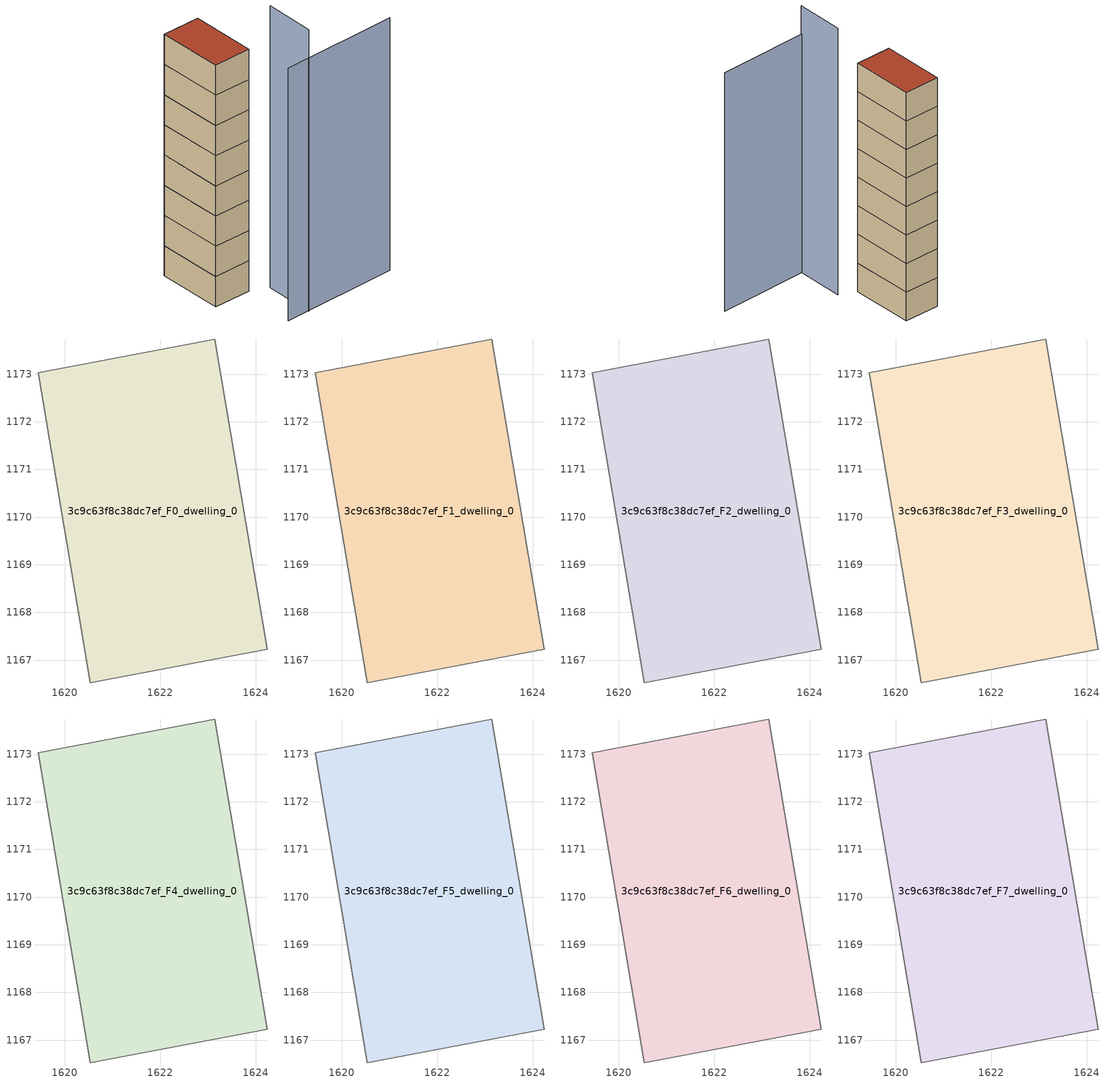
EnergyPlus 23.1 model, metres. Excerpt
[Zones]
3c9c63f8c38dc7ef_F0_dwelling_0
 floor ground (EU_floor_Construction): 1623.14,1173.73 1624.24,1167.22 1620.54,1166.53 1619.44,1173.03 z0
 wall adiabatic (EU_wall_Construction): 1624.24,1167.22 1623.14,1173.73 1619.44,1173.03 1620.54,1166.53 1624.24,1167.22 z0:3
3c9c63f8c38dc7ef_F1_dwelling_0
 floor to 3c9c63f8c38dc7ef_F0_dwelling_0 (EU_floor_Construction): 1623.14,1173.73 1624.24,1167.22 1620.54,1166.53 1619.44,1173.03 z3
 wall adiabatic (EU_wall_Construction): 1624.24,1167.22 1623.14,1173.73 1619.44,1173.03 1620.54,1166.53 1624.24,1167.22 z3:6
3c9c63f8c38dc7ef_F2_dwelling_0
 floor to 3c9c63f8c38dc7ef_F1_dwelling_0 (EU_floor_Construction): 1623.14,1173.73 1624.24,1167.22 1620.54,1166.53 1619.44,1173.03 z6
 wall adiabatic (EU_wall_Construction): 1624.24,1167.22 1623.14,1173.73 1619.44,1173.03 1620.54,1166.53 1624.24,1167.22 z6:9
3c9c63f8c38dc7ef_F3_dwelling_0
 floor to 3c9c63f8c38dc7ef_F2_dwelling_0 (EU_floor_Construction): 1623.14,1173.73 1624.24,1167.22 1620.54,1166.53 1619.44,1173.03 z9
 wall adiabatic (EU_wall_Construction): 1624.24,1167.22 1623.14,1173.73 1619.44,1173.03 1620.54,1166.53 1624.24,1167.22 z9:12
3c9c63f8c38dc7ef_F4_dwelling_0
 floor to 3c9c63f8c38dc7ef_F3_dwelling_0 (EU_floor_Construction): 1623.14,1173.73 1624.24,1167.22 1620.54,1166.53 1619.44,1173.03 z12
 wall adiabatic (EU_wall_Construction): 1624.24,1167.22 1623.14,1173.73 1619.44,1173.03 1620.54,1166.53 1624.24,1167.22 z12:15
3c9c63f8c38dc7ef_F5_dwelling_0
 floor to 3c9c63f8c38dc7ef_F4_dwelling_0 (EU_floor_Construction): 1623.14,1173.73 1624.24,1167.22 1620.54,1166.53 1619.44,1173.03 z15
 wall adiabatic (EU_wall_Construction): 1624.24,1167.22 1623.14,1173.73 1619.44,1173.03 1620.54,1166.53 1624.24,1167.22 z15:18
3c9c63f8c38dc7ef_F6_dwelling_0
 floor to 3c9c63f8c38dc7ef_F5_dwelling_0 (EU_floor_Construction): 1623.14,1173.73 1624.24,1167.22 1620.54,1166.53 1619.44,1173.03 z18
 wall adiabatic (EU_wall_Construction): 1624.24,1167.22 1623.14,1173.73 1619.44,1173.03 1620.54,1166.53 1624.24,1167.22 z18:21
3c9c63f8c38dc7ef_F7_dwelling_0
 floor to 3c9c63f8c38dc7ef_F6_dwelling_0 (EU_floor_Construction): 1623.14,1173.73 1624.24,1167.22 1620.54,1166.53 1619.44,1173.03 z21
 wall adiabatic (EU_wall_Construction): 1624.24,1167.22 1623.14,1173.73 1619.44,1173.03 1620.54,1166.53 1624.24,1167.22 z21:24
 roof outside (EU_roof_Construction): 1624.24,1167.22 1623.14,1173.73 1619.44,1173.03 1620.54,1166.53 z24
shading: 1624.58,1161.41 1636.1,1163.87 z0:25.1; 1626.84,1161.82 1626.03,1166.72 z0:28
[Building]
EU S2 Campaign: North Axis=0; Terrain=City; Solar Distribution=FullExterior
[Site:Location]
Lyon-Bron: Latitude=45.75; Longitude=5; Time Zone=1; Elevation=198
[SizingPeriod:WeatherFileDays]
AnnualSizingPeriod: Begin Month=1; Begin Day of Month=1; End Month=12; End Day of Month=31; Day of Week for Start Day=Monday; Use Weather File Daylight Saving Period=No; Use Weather File Rain and Snow Indicators=No
[MATERIAL]
EU_InternalMass_Material: Roughness=MediumRough; Thickness=0.1; Conductivity=1; Density=1800; Specific Heat=900; Thermal Absorptance=0.9; Solar Absorptance=0.7; Visible Absorptance=0.7
[MATERIAL:NOMASS] Roughness=MediumRough; Thermal Absorptance=0.9; Solar Absorptance=0.7; Visible Absorptance=0.7
Name | Thermal Resistance
EU_wall_NoMass | 0.776494
EU_roof_NoMass | 0.486893
EU_floor_NoMass | 0.421597
[CONSTRUCTION]
EU_wall_Construction: EU_wall_NoMass
EU_roof_Construction: EU_roof_NoMass
EU_floor_Construction: EU_floor_NoMass
EU_InternalMass_Construction: EU_InternalMass_Material
[ZONE] Type=1; Multiplier=1; Ceiling Height=autocalculate; Floor Area=autocalculate; Part of Total Floor Area=Yes
Name | Volume
3c9c63f8c38dc7ef_F0_dwelling_0 | 74.5825
3c9c63f8c38dc7ef_F1_dwelling_0; 3c9c63f8c38dc7ef_F2_dwelling_0; 3c9c63f8c38dc7ef_F3_dwelling_0; 3c9c63f8c38dc7ef_F4_dwelling_0; 3c9c63f8c38dc7ef_F5_dwelling_0; 3c9c63f8c38dc7ef_F6_dwelling_0; 3c9c63f8c38dc7ef_F7_dwelling_0 | 74.5833
[INTERNALMASS] Construction=EU_InternalMass_Construction; Surface Area=24.861
Name | Zone or ZoneList
3c9c63f8c38dc7ef_F0_dwelling_0_EU_InternalMass | 3c9c63f8c38dc7ef_F0_dwelling_0
3c9c63f8c38dc7ef_F1_dwelling_0_EU_InternalMass | 3c9c63f8c38dc7ef_F1_dwelling_0
3c9c63f8c38dc7ef_F2_dwelling_0_EU_InternalMass | 3c9c63f8c38dc7ef_F2_dwelling_0
3c9c63f8c38dc7ef_F3_dwelling_0_EU_InternalMass | 3c9c63f8c38dc7ef_F3_dwelling_0
3c9c63f8c38dc7ef_F4_dwelling_0_EU_InternalMass | 3c9c63f8c38dc7ef_F4_dwelling_0
3c9c63f8c38dc7ef_F5_dwelling_0_EU_InternalMass | 3c9c63f8c38dc7ef_F5_dwelling_0
3c9c63f8c38dc7ef_F6_dwelling_0_EU_InternalMass | 3c9c63f8c38dc7ef_F6_dwelling_0
3c9c63f8c38dc7ef_F7_dwelling_0_EU_InternalMass | 3c9c63f8c38dc7ef_F7_dwelling_0
[OTHEREQUIPMENT] Fuel Type=Electricity; Design Level Calculation Method=Watts/Area; Power per Zone Floor Area=1; Fraction Latent=0; Fraction Radiant=0; Fraction Lost=0; Carbon Dioxide Generation Rate=0; EndUse Subcategory=EU_Step8_InternalGains
Name | Zone or ZoneList or Space or SpaceList | Schedule
EU_Step8_InternalGain_3c9c63f8c38dc7ef_F0_dwelling_0_f000 | 3c9c63f8c38dc7ef_F0_dwelling_0 | EU_Step8_GainSchedule_3c9c63f8c38dc7ef_F0_dwelling_0_f000
EU_Step8_InternalGain_3c9c63f8c38dc7ef_F1_dwelling_0_f000 | 3c9c63f8c38dc7ef_F1_dwelling_0 | EU_Step8_GainSchedule_3c9c63f8c38dc7ef_F1_dwelling_0_f000
EU_Step8_InternalGain_3c9c63f8c38dc7ef_F2_dwelling_0_f000 | 3c9c63f8c38dc7ef_F2_dwelling_0 | EU_Step8_GainSchedule_3c9c63f8c38dc7ef_F2_dwelling_0_f000
EU_Step8_InternalGain_3c9c63f8c38dc7ef_F3_dwelling_0_f000 | 3c9c63f8c38dc7ef_F3_dwelling_0 | EU_Step8_GainSchedule_3c9c63f8c38dc7ef_F3_dwelling_0_f000
EU_Step8_InternalGain_3c9c63f8c38dc7ef_F4_dwelling_0_f000 | 3c9c63f8c38dc7ef_F4_dwelling_0 | EU_Step8_GainSchedule_3c9c63f8c38dc7ef_F4_dwelling_0_f000
EU_Step8_InternalGain_3c9c63f8c38dc7ef_F5_dwelling_0_f000 | 3c9c63f8c38dc7ef_F5_dwelling_0 | EU_Step8_GainSchedule_3c9c63f8c38dc7ef_F5_dwelling_0_f000
EU_Step8_InternalGain_3c9c63f8c38dc7ef_F6_dwelling_0_f000 | 3c9c63f8c38dc7ef_F6_dwelling_0 | EU_Step8_GainSchedule_3c9c63f8c38dc7ef_F6_dwelling_0_f000
EU_Step8_InternalGain_3c9c63f8c38dc7ef_F7_dwelling_0_f000 | 3c9c63f8c38dc7ef_F7_dwelling_0 | EU_Step8_GainSchedule_3c9c63f8c38dc7ef_F7_dwelling_0_f000
[ZONEVENTILATION:DESIGNFLOWRATE] Schedule=EU_AlwaysOn; Design Flow Rate Calculation Method=AirChanges/Hour; Air Changes per Hour=0.693814; Ventilation Type=Natural; Fan Pressure Rise=0; Fan Total Efficiency=1; Constant Term Coefficient=1; Temperature Term Coefficient=0; Velocity Term Coefficient=0; Velocity Squared Term Coefficient=0; Minimum Indoor Temperature=-100; Maximum Indoor Temperature=100; Delta Temperature=-100; Minimum Outdoor Temperature=-100; Maximum Outdoor Temperature=100; Maximum Wind Speed=40
Name | Zone or ZoneList or Space or SpaceList
EU_ConstantAir_3c9c63f8c38dc7ef_F0_dwelling_0 | 3c9c63f8c38dc7ef_F0_dwelling_0
EU_ConstantAir_3c9c63f8c38dc7ef_F1_dwelling_0 | 3c9c63f8c38dc7ef_F1_dwelling_0
EU_ConstantAir_3c9c63f8c38dc7ef_F2_dwelling_0 | 3c9c63f8c38dc7ef_F2_dwelling_0
EU_ConstantAir_3c9c63f8c38dc7ef_F3_dwelling_0 | 3c9c63f8c38dc7ef_F3_dwelling_0
EU_ConstantAir_3c9c63f8c38dc7ef_F4_dwelling_0 | 3c9c63f8c38dc7ef_F4_dwelling_0
EU_ConstantAir_3c9c63f8c38dc7ef_F5_dwelling_0 | 3c9c63f8c38dc7ef_F5_dwelling_0
EU_ConstantAir_3c9c63f8c38dc7ef_F6_dwelling_0 | 3c9c63f8c38dc7ef_F6_dwelling_0
EU_ConstantAir_3c9c63f8c38dc7ef_F7_dwelling_0 | 3c9c63f8c38dc7ef_F7_dwelling_0
[HVACTEMPLATE:THERMOSTAT] Constant Heating Setpoint=20; Constant Cooling Setpoint=50
EU_HeatOnly_3c9c63f8c38dc7ef_F0_dwelling_0; EU_HeatOnly_3c9c63f8c38dc7ef_F1_dwelling_0; EU_HeatOnly_3c9c63f8c38dc7ef_F2_dwelling_0; EU_HeatOnly_3c9c63f8c38dc7ef_F3_dwelling_0; EU_HeatOnly_3c9c63f8c38dc7ef_F4_dwelling_0; EU_HeatOnly_3c9c63f8c38dc7ef_F5_dwelling_0; EU_HeatOnly_3c9c63f8c38dc7ef_F6_dwelling_0; EU_HeatOnly_3c9c63f8c38dc7ef_F7_dwelling_0
[HVACTEMPLATE:ZONE:IDEALLOADSAIRSYSTEM] System Availability Schedule=EU_AlwaysOn; Maximum Heating Supply Air Temperature=50; Minimum Cooling Supply Air Temperature=13; Maximum Heating Supply Air Humidity Ratio=0.0156; Minimum Cooling Supply Air Humidity Ratio=0.0077; Heating Limit=NoLimit; Cooling Limit=NoLimit; Heating Availability Schedule=EU_AlwaysOn; Cooling Availability Schedule=EU_CoolingOff; Dehumidification Control Type=ConstantSensibleHeatRatio; Cooling Sensible Heat Ratio=0.7; Dehumidification Setpoint=60; Humidification Control Type=None; Humidification Setpoint=30; Outdoor Air Method=None; Outdoor Air Flow Rate per Person=0.00944; Outdoor Air Flow Rate per Zone Floor Area=0; Outdoor Air Flow Rate per Zone=0; Demand Controlled Ventilation Type=None; Outdoor Air Economizer Type=NoEconomizer; Heat Recovery Type=None; Sensible Heat Recovery Effectiveness=0.7; Latent Heat Recovery Effectiveness=0.65
Name | Template Thermostat
3c9c63f8c38dc7ef_F0_dwelling_0 | EU_HeatOnly_3c9c63f8c38dc7ef_F0_dwelling_0
3c9c63f8c38dc7ef_F1_dwelling_0 | EU_HeatOnly_3c9c63f8c38dc7ef_F1_dwelling_0
3c9c63f8c38dc7ef_F2_dwelling_0 | EU_HeatOnly_3c9c63f8c38dc7ef_F2_dwelling_0
3c9c63f8c38dc7ef_F3_dwelling_0 | EU_HeatOnly_3c9c63f8c38dc7ef_F3_dwelling_0
3c9c63f8c38dc7ef_F4_dwelling_0 | EU_HeatOnly_3c9c63f8c38dc7ef_F4_dwelling_0
3c9c63f8c38dc7ef_F5_dwelling_0 | EU_HeatOnly_3c9c63f8c38dc7ef_F5_dwelling_0
3c9c63f8c38dc7ef_F6_dwelling_0 | EU_HeatOnly_3c9c63f8c38dc7ef_F6_dwelling_0
3c9c63f8c38dc7ef_F7_dwelling_0 | EU_HeatOnly_3c9c63f8c38dc7ef_F7_dwelling_0
[SIZING:ZONE] Zone Cooling Design Supply Air Temperature Input Method=SupplyAirTemperature; Zone Cooling Design Supply Air Temperature=13; Zone Heating Design Supply Air Temperature Input Method=SupplyAirTemperature; Zone Heating Design Supply Air Temperature=50; Zone Cooling Design Supply Air Humidity Ratio=0.008; Zone Heating Design Supply Air Humidity Ratio=0.008; Cooling Design Air Flow Method=DesignDay; Cooling Design Air Flow Rate=0; Cooling Minimum Air Flow per Zone Floor Area=0.000762; Cooling Minimum Air Flow=0; Cooling Minimum Air Flow Fraction=0.2; Heating Design Air Flow Method=DesignDay; Heating Design Air Flow Rate=0; Heating Maximum Air Flow per Zone Floor Area=0.002032; Heating Maximum Air Flow=0.141576; Heating Maximum Air Flow Fraction=0.3; Account for Dedicated Outdoor Air System=No; Dedicated Outdoor Air System Control Strategy=NeutralSupplyAir; Dedicated Outdoor Air Low Setpoint Temperature for Design=autosize; Dedicated Outdoor Air High Setpoint Temperature for Design=autosize; Zone Load Sizing Method=Sensible Load Only No Latent Load; Zone Latent Cooling Design Supply Air Humidity Ratio Input Method=HumidityRatioDifference; Zone Cooling Design Supply Air Humidity Ratio Difference=0.005; Zone Latent Heating Design Supply Air Humidity Ratio Input Method=HumidityRatioDifference; Zone Humidification Design Supply Air Humidity Ratio Difference=0.005
3c9c63f8c38dc7ef_F0_dwelling_0; 3c9c63f8c38dc7ef_F1_dwelling_0; 3c9c63f8c38dc7ef_F2_dwelling_0; 3c9c63f8c38dc7ef_F3_dwelling_0; 3c9c63f8c38dc7ef_F4_dwelling_0; 3c9c63f8c38dc7ef_F5_dwelling_0; 3c9c63f8c38dc7ef_F6_dwelling_0; 3c9c63f8c38dc7ef_F7_dwelling_0
[SCHEDULE:CONSTANT]
Name | Hourly Value
EU_AlwaysOn | 1
EU_CoolingOff | 0
[SCHEDULE:FILE] Column Number=1; Rows to Skip at Top=0; Number of Hours of Data=8760; Column Separator=Comma; Interpolate to Timestep=No; Minutes per Item=60; Adjust Schedule for Daylight Savings=Yes
Name | File
EU_Step8_GainSchedule_3c9c63f8c38dc7ef_F0_dwelling_0_f000 | ../../schedules/3c9c63f8c38dc7ef/3c9c63f8c38dc7ef_F0_dwelling_0_f000_gain.csv
EU_Step8_GainSchedule_3c9c63f8c38dc7ef_F1_dwelling_0_f000 | ../../schedules/3c9c63f8c38dc7ef/3c9c63f8c38dc7ef_F1_dwelling_0_f000_gain.csv
EU_Step8_GainSchedule_3c9c63f8c38dc7ef_F2_dwelling_0_f000 | ../../schedules/3c9c63f8c38dc7ef/3c9c63f8c38dc7ef_F2_dwelling_0_f000_gain.csv
EU_Step8_GainSchedule_3c9c63f8c38dc7ef_F3_dwelling_0_f000 | ../../schedules/3c9c63f8c38dc7ef/3c9c63f8c38dc7ef_F3_dwelling_0_f000_gain.csv
EU_Step8_GainSchedule_3c9c63f8c38dc7ef_F4_dwelling_0_f000 | ../../schedules/3c9c63f8c38dc7ef/3c9c63f8c38dc7ef_F4_dwelling_0_f000_gain.csv
EU_Step8_GainSchedule_3c9c63f8c38dc7ef_F5_dwelling_0_f000 | ../../schedules/3c9c63f8c38dc7ef/3c9c63f8c38dc7ef_F5_dwelling_0_f000_gain.csv
EU_Step8_GainSchedule_3c9c63f8c38dc7ef_F6_dwelling_0_f000 | ../../schedules/3c9c63f8c38dc7ef/3c9c63f8c38dc7ef_F6_dwelling_0_f000_gain.csv
EU_Step8_GainSchedule_3c9c63f8c38dc7ef_F7_dwelling_0_f000 | ../../schedules/3c9c63f8c38dc7ef/3c9c63f8c38dc7ef_F7_dwelling_0_f000_gain.csv
